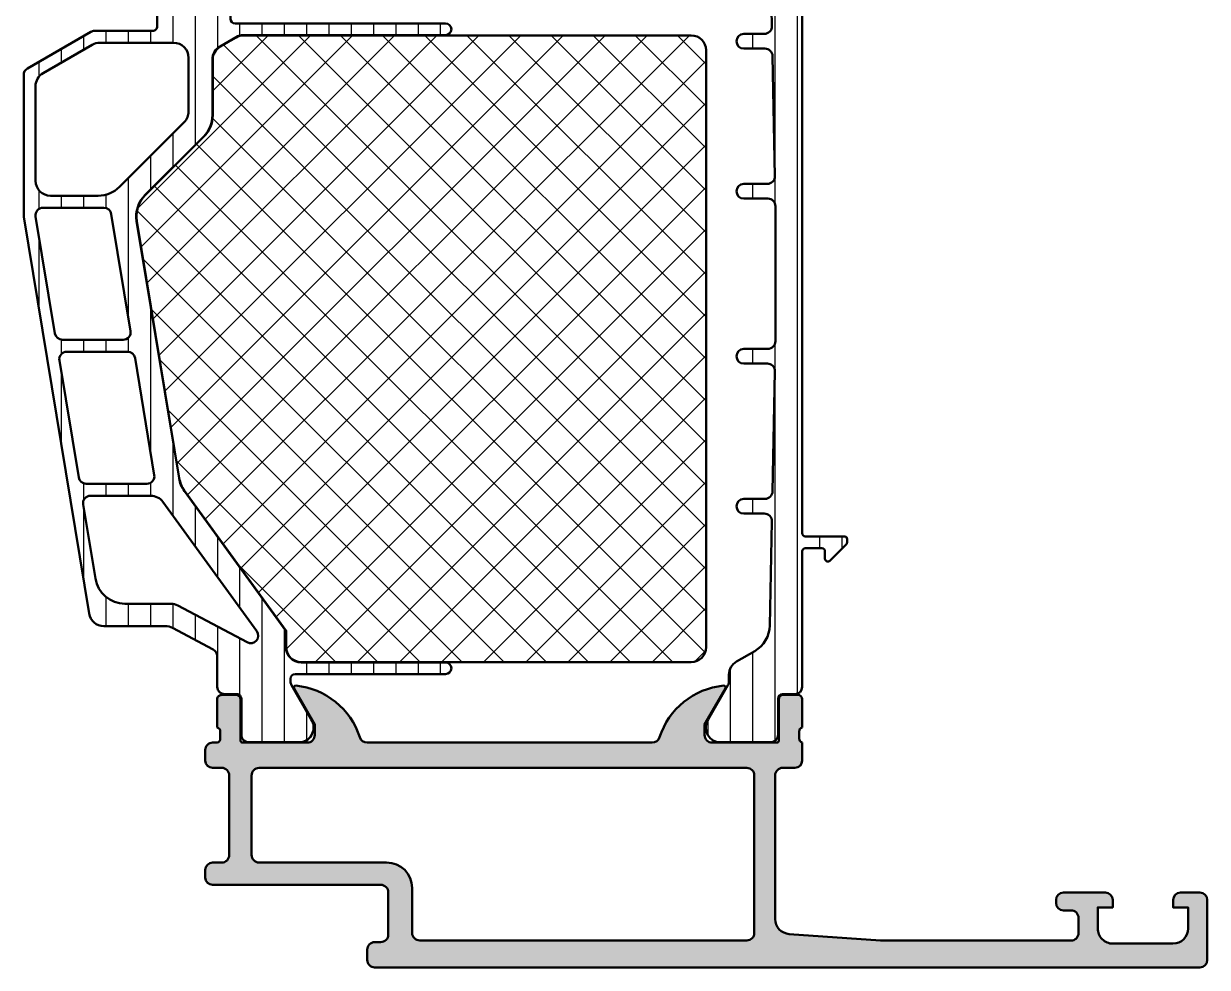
# Model space of a CAD drawing. Extents: x -35 to 63, y 0 to 100.
# Drawn here: x -15.9 to 63, y 0 to 62.9 of the extents above; entities that cross this region are included whole.
import ezdxf

# ---------------------------------------------------------------- set-up
doc = ezdxf.new("R2010")
doc.units = 0
for name, color, linetype, lineweight in [('0S-Alu contour', 7, 'Continuous', 50), ('0S-Alu hatch', 252, 'Continuous', 25), ('0S-Plastic contour', 254, 'Continuous', 50), ('0S-Plastic hatch', 253, 'Continuous', 25), ('0S-PT contour', 91, 'Continuous', 50), ('0S-PT hatch', 103, 'Continuous', 25)]:
    doc.layers.add(name, color=color, linetype=linetype, lineweight=lineweight)
pattern_1 = [(90, (0, 0), (-1.4859, 0), [])]

# ---------------------------------------------------------------- blocks, each defined once
blk = doc.blocks.new('445610__A1741BEA_F34E_4293_B731_7B4932D5ED24_')
at = {"layer": '0S-Alu hatch'}
h = blk.add_hatch(color=256, dxfattribs=at)
edge = h.paths.add_edge_path()
edge.add_line((-3.310000000000009, 13.31000000000002), (-2.710000000000015, 13.31))
edge.add_ellipse((-2.710000000000015, 12.8), major_axis=(-0.5100000000000016, 0), ratio=1, start_angle=180, end_angle=270, ccw=False)
edge.add_line((-2.200000000000013, 12.8), (-2.200000000000024, 7.499999999999991))
edge.add_ellipse((-2.710000000000015, 7.499999999999992), major_axis=(-0.5099999999999909, 0), ratio=1, start_angle=90, end_angle=180, ccw=False)
edge.add_line((-2.710000000000015, 6.990000000000001), (-3.309999999999995, 6.990000000000007))
edge.add_arc((-3.309999999999995, 6.499999999999992), 0.4900000000000154, 90, 180)
edge.add_line((-3.800000000000011, 6.499999999999992), (-3.799999999999961, 5.999999999999966))
edge.add_arc((-3.30999999999998, 5.999999999999992), 0.4899999999999807, 180, 269.9999999999983)
edge.add_line((-3.309999999999995, 5.510000000000012), (7.889999999999972, 5.510000000000005))
edge.add_ellipse((7.889999999999957, 5.000000000000011), major_axis=(-0.5099999999999936, 0), ratio=1, start_angle=180, end_angle=269.9999999999984, ccw=False)
edge.add_line((8.399999999999952, 5.000000000000011), (8.399999999999984, 2.200000000000017))
edge.add_ellipse((7.889999999999979, 2.200000000000014), major_axis=(-0.5100000000000052, 0), ratio=1, start_angle=90, end_angle=180, ccw=False)
edge.add_line((7.889999999999979, 1.690000000000009), (7.489999999999994, 1.690000000000004))
edge.add_arc((7.48999999999998, 1.199999999999998), 0.490000000000006, 89.99999999999834, 180)
edge.add_line((6.999999999999975, 1.199999999999998), (7.000000000000042, 0.4999999999999396))
edge.add_arc((7.490000000000009, 0.4999999999999795), 0.4899999999999665, 180, 270.0000000000008)
edge.add_line((7.490000000000016, 0.010000000000013), (62.49, 0.0100000000000001))
edge.add_arc((62.49, 0.5000000000000002), 0.4900000000000002, 270, 360)
edge.add_line((62.98, 0.5000000000000002), (62.98, 4.499999999999999))
edge.add_arc((62.49, 4.499999999999999), 0.490000000000002, 0, 90)
edge.add_line((62.49, 4.990000000000001), (61.18999999999999, 4.99))
edge.add_arc((61.18999999999999, 4.5), 0.4900000000000003, 90, 180)
edge.add_line((60.69999999999999, 4.5), (60.69999999999999, 4.010000000000005))
edge.add_line((60.69999999999999, 4.010000000000005), (61.69999999999999, 4.009999999999999))
edge.add_line((61.69999999999999, 4.009999999999999), (61.69999999999997, 2.599999999999995))
edge.add_ellipse((60.68999999999996, 2.600000000000012), major_axis=(-1.010000000000005, 0), ratio=1, start_angle=90.0000000000004, end_angle=180, ccw=False)
edge.add_line((60.68999999999997, 1.590000000000007), (56.69, 1.589999999999993))
edge.add_ellipse((56.68999999999999, 2.599999999999992), major_axis=(-1.009999999999999, 0), ratio=1, start_angle=0, end_angle=90.0000000000004, ccw=False)
edge.add_line((55.67999999999999, 2.599999999999992), (55.67999999999999, 4.009999999999999))
edge.add_line((55.67999999999999, 4.009999999999999), (56.67999999999999, 4.009999999999999))
edge.add_line((56.67999999999999, 4.009999999999999), (56.67999999999999, 4.499999999999998))
edge.add_arc((56.18999999999999, 4.499999999999998), 0.490000000000002, 0, 90)
edge.add_line((56.18999999999999, 4.99), (53.39000000000001, 4.99))
edge.add_arc((53.39000000000001, 4.499999999999996), 0.4900000000000038, 90, 180)
edge.add_line((52.9, 4.499999999999996), (52.9, 4.299999999999982))
edge.add_arc((53.39000000000001, 4.299999999999982), 0.490000000000002, 180, 270)
edge.add_line((53.39000000000001, 3.80999999999998), (53.89000000000001, 3.809999999999982))
edge.add_ellipse((53.89000000000001, 3.299999999999986), major_axis=(-0.5099999999999963, 0), ratio=1, start_angle=180, end_angle=270, ccw=False)
edge.add_line((54.40000000000001, 3.299999999999986), (54.39999999999999, 2.299999999999978))
edge.add_ellipse((53.88999999999999, 2.299999999999986), major_axis=(-0.5100000000000052, 0), ratio=1, start_angle=90, end_angle=180, ccw=False)
edge.add_line((53.88999999999999, 1.789999999999981), (41.18964331152376, 1.789999999999981))
edge.add_line((41.18964331152376, 1.789999999999981), (35.1180404795122, 2.223685916572258))
edge.add_ellipse((35.19, 3.231119203401299), major_axis=(-1.009999999999999, 0), ratio=1, start_angle=0, end_angle=85.91438322002477, ccw=False)
edge.add_line((34.17999999999999, 3.231119203401299), (34.18000000000024, 12.80000000000001))
edge.add_ellipse((34.69000000000024, 12.8), major_axis=(-0.5100000000000016, 0), ratio=1, start_angle=270.0000000000008, end_angle=360, ccw=False)
edge.add_line((34.69000000000023, 13.31), (35.49000000000001, 13.31))
edge.add_arc((35.49000000000001, 13.80000000000001), 0.4900000000000038, 270, 360)
edge.add_line((35.98000000000001, 13.80000000000001), (35.98000000000001, 14.99262344879951))
edge.add_ellipse((36.06883644654304, 15.26752059199312), major_axis=(-0.2888950563273834, 0), ratio=1, start_angle=-1.144255259760996, end_angle=72.09111310865973, ccw=False)
edge.add_line((35.77999900000005, 15.2732897379373), (35.77999900000004, 15.72668241068085))
edge.add_ellipse((36.06886709564321, 15.73244365946859), major_axis=(-0.2889255417371545, 0), ratio=1, start_angle=-72.08667931351499, end_angle=1.1425681414651763, ccw=False)
edge.add_line((35.98000000000003, 16.00736293485694), (35.98000000000002, 17.87999800000002))
edge.add_arc((35.69000000000003, 17.87999800000002), 0.2899999999999956, 0, 89.99999999999721)
edge.add_line((35.69000000000004, 18.16999800000002), (34.71002568095723, 18.16999800000001))
edge.add_arc((34.71002568095723, 17.87999800000002), 0.2899999999999885, 90, 180)
edge.add_line((34.42002568095724, 17.87999800000002), (34.42002568095726, 15.12000000000004))
edge.add_ellipse((34.29002568095724, 15.12000000000004), major_axis=(-0.1300000000000097, 0), ratio=1, start_angle=90, end_angle=180, ccw=False)
edge.add_line((34.29002568095724, 14.99000000000003), (29.99000000000005, 14.99000000000004))
edge.add_ellipse((29.99000000000005, 15.50000000000002), major_axis=(-0.5099999999999874, 0), ratio=1, start_angle=0, end_angle=90, ccw=False)
edge.add_line((29.48000000000007, 15.50000000000002), (29.48000000000014, 16.2026794919244))
edge.add_line((29.48000000000014, 16.2026794919244), (30.86283520358467, 18.59782032302762))
edge.add_arc((30.75188021535187, 18.66188021535177), 0.1281197846482875, 329.9999999999972, 455.622577550799)
edge.add_arc((31.22822324117371, 13.82339113815267), 4.989999999999554, 95.6225775507912, 162.2515836439295)
edge.add_ellipse((25.98999999999989, 15.50000000000053), major_axis=(-0.5100000000004781, 0), ratio=1, start_angle=90.0000000000008, end_angle=162.2515836439291, ccw=False)
edge.add_line((25.98999999999989, 14.99000000000005), (6.990000000000144, 14.99000000000003))
edge.add_ellipse((6.990000000000151, 15.50000000000094), major_axis=(-0.5100000000009111, 0), ratio=1, start_angle=17.74841635607021, end_angle=89.9999999999992, ccw=False)
edge.add_arc((1.751776758826338, 13.82339113815311), 4.989999999999107, 17.74841635607037, 84.3774224492091)
edge.add_arc((2.228119784648143, 18.66188021535176), 0.1281197846482884, 84.37742244921571, 209.9999999999992)
edge.add_line((2.117164796415334, 18.59782032302762), (3.499999999999857, 16.2026794919244))
edge.add_line((3.499999999999857, 16.2026794919244), (3.499999999999957, 15.50000000000009))
edge.add_ellipse((2.989999999999973, 15.50000000000002), major_axis=(-0.5099999999999838, 0), ratio=1, start_angle=90, end_angle=180, ccw=False)
edge.add_line((2.989999999999973, 14.99000000000004), (-1.310025680957231, 14.99000000000005))
edge.add_ellipse((-1.310025680957245, 15.12000000000005), major_axis=(-0.1300000000000026, 0), ratio=1, start_angle=0, end_angle=90.0000000000062, ccw=False)
edge.add_line((-1.440025680957248, 15.12000000000005), (-1.440025680957212, 17.87999800000001))
edge.add_arc((-1.730025680957204, 17.87999800000001), 0.289999999999992, 0, 90)
edge.add_line((-1.730025680957204, 18.16999800000001), (-2.710000000000015, 18.16999800000001))
edge.add_arc((-2.710000000000029, 17.87999800000001), 0.2899999999999991, 89.99999999999721, 180)
edge.add_line((-3.000000000000028, 17.87999800000001), (-3.000000000000007, 16.00736293485691))
edge.add_ellipse((-3.088867095643145, 15.73244365946855), major_axis=(-0.2889255417371483, 0), ratio=1, start_angle=178.8574318585939, end_angle=252.0866793135221, ccw=False)
edge.add_line((-2.799998999999971, 15.72668241068111), (-2.799999000000006, 15.27328973793624))
edge.add_ellipse((-3.088836446543062, 15.2675205919931), major_axis=(-0.2888950563274246, 0), ratio=1, start_angle=106.1312633629959, end_angle=181.144255259553, ccw=False)
edge.add_line((-3.00857017348752, 14.99), (-3.309999999999952, 14.99))
edge.add_arc((-3.30999999999998, 14.49999999999996), 0.4900000000000358, 89.99999999999667, 180)
edge.add_line((-3.800000000000016, 14.49999999999996), (-3.79999999999999, 13.80000000000002))
edge.add_arc((-3.309999999999995, 13.80000000000001), 0.4899999999999949, 180, 269.9999999999983)
edge = h.paths.add_edge_path()
edge.add_ellipse((-0.2099999999999866, 12.79999999999998), major_axis=(-0.5000000000000142, 0), ratio=1, start_angle=269.9999999999984, end_angle=360, ccw=False)
edge.add_line((-0.2099999999999724, 13.29999999999999), (32.29000000000026, 13.29999999999922))
edge.add_ellipse((32.29000000000025, 12.79999999999921), major_axis=(-0.5000000000000107, 0), ratio=1, start_angle=180, end_angle=269.9999999999984, ccw=False)
edge.add_line((32.79000000000027, 12.79999999999921), (32.79000000000025, 2.300000000000004))
edge.add_ellipse((32.29000000000025, 2.300000000000004), major_axis=(-0.5, 0), ratio=1, start_angle=90, end_angle=180, ccw=False)
edge.add_line((32.29000000000025, 1.800000000000004), (10.49, 1.800000000000003))
edge.add_ellipse((10.49000000000001, 2.30000000000001), major_axis=(-0.5000000000000071, 0), ratio=1, start_angle=0, end_angle=89.9999999999992, ccw=False)
edge.add_line((9.99, 2.300000000000006), (9.989999999999974, 5.300000000000005))
edge.add_arc((8.28999999999997, 5.300000000000005), 1.700000000000002, 0, 89.99999999999953)
edge.add_line((8.289999999999983, 7.000000000000007), (-0.2099999999999795, 7.000000000000007))
edge.add_ellipse((-0.2099999999999724, 7.500000000000029), major_axis=(-0.5000000000000214, 0), ratio=1, start_angle=0, end_angle=89.9999999999992, ccw=False)
edge.add_line((-0.7099999999999937, 7.500000000000029), (-0.7100000000000009, 12.79999999999998))
at = {"layer": '0S-Alu contour', "color": 7}
for points in [[(-1.730025680957204, 18.16999800000001), (-2.710000000000015, 18.16999800000001)], [(2.117164796415334, 18.59782032302762), (3.499999999999857, 16.2026794919244), (3.499999999999957, 15.50000000000009)], [(29.48000000000007, 15.50000000000002), (29.48000000000014, 16.2026794919244), (30.86283520358467, 18.59782032302762)], [(35.69000000000004, 18.16999800000002), (34.71002568095723, 18.16999800000001)], [(-3.000000000000028, 17.87999800000001), (-3.000000000000007, 16.00736293485691)], [(-1.440025680957248, 15.12000000000005), (-1.440025680957212, 17.87999800000001)], [(34.42002568095724, 17.87999800000002), (34.42002568095726, 15.12000000000004)], [(35.98000000000003, 16.00736293485694), (35.98000000000002, 17.87999800000002)], [(-3.00857017348752, 14.99), (-3.309999999999952, 14.99)], [(-2.799998999999971, 15.72668241068111), (-2.799999000000006, 15.27328973793624)], [(2.989999999999973, 14.99000000000004), (-1.310025680957231, 14.99000000000005)], [(25.98999999999989, 14.99000000000005), (6.990000000000144, 14.99000000000003)], [(34.29002568095724, 14.99000000000003), (29.99000000000005, 14.99000000000004)], [(35.77999900000005, 15.2732897379373), (35.77999900000004, 15.72668241068085)], [(35.98000000000001, 13.80000000000001), (35.98000000000001, 14.99262344879951)], [(-3.800000000000016, 14.49999999999996), (-3.79999999999999, 13.80000000000002)], [(-3.310000000000009, 13.31000000000002), (-2.710000000000015, 13.31)], [(-2.200000000000013, 12.8), (-2.200000000000024, 7.499999999999991)], [(-0.7099999999999937, 7.500000000000029), (-0.7100000000000009, 12.79999999999998)], [(-0.2099999999999724, 13.29999999999999), (32.29000000000026, 13.29999999999922)], [(32.79000000000027, 12.79999999999921), (32.79000000000025, 2.300000000000004)], [(34.17999999999999, 3.231119203401299), (34.18000000000024, 12.80000000000001)], [(34.69000000000023, 13.31), (35.49000000000001, 13.31)], [(-3.800000000000011, 6.499999999999992), (-3.799999999999961, 5.999999999999966)], [(-2.710000000000015, 6.990000000000001), (-3.309999999999995, 6.990000000000007)], [(8.289999999999983, 7.000000000000007), (-0.2099999999999795, 7.000000000000007)], [(-3.309999999999995, 5.510000000000012), (7.889999999999972, 5.510000000000005)], [(8.399999999999952, 5.000000000000011), (8.399999999999984, 2.200000000000017)], [(9.99, 2.300000000000006), (9.989999999999974, 5.300000000000005)], [(56.18999999999999, 4.99), (53.39000000000001, 4.99)], [(62.49, 4.990000000000001), (61.18999999999999, 4.99)], [(52.9, 4.499999999999996), (52.9, 4.299999999999982)], [(55.67999999999999, 2.599999999999992), (55.67999999999999, 4.009999999999999), (56.67999999999999, 4.009999999999999), (56.67999999999999, 4.499999999999998)], [(60.69999999999999, 4.5), (60.69999999999999, 4.010000000000005), (61.69999999999999, 4.009999999999999), (61.69999999999997, 2.599999999999995)], [(62.98, 0.5000000000000002), (62.98, 4.499999999999999)], [(53.39000000000001, 3.80999999999998), (53.89000000000001, 3.809999999999982)], [(54.40000000000001, 3.299999999999986), (54.39999999999999, 2.299999999999978)], [(7.889999999999979, 1.690000000000009), (7.489999999999994, 1.690000000000004)], [(32.29000000000025, 1.800000000000004), (10.49, 1.800000000000003)], [(53.88999999999999, 1.789999999999981), (41.18964331152376, 1.789999999999981), (35.1180404795122, 2.223685916572258)], [(60.68999999999997, 1.590000000000007), (56.69, 1.589999999999993)], [(6.999999999999975, 1.199999999999998), (7.000000000000042, 0.4999999999999396)], [(7.490000000000016, 0.010000000000013), (62.49, 0.0100000000000001)]]:
    blk.add_lwpolyline(points, dxfattribs=at)
for centre, radius, start, end in [((-2.710000000000029, 17.87999800000001), 0.2899999999999991, 89.99999999999721, 180), ((-1.730025680957204, 17.87999800000001), 0.289999999999992, 0, 90), ((2.228119784648143, 18.66188021535176), 0.1281197846482884, 84.37742244921571, 209.9999999999992), ((1.751776758826338, 13.82339113815311), 4.989999999999107, 17.74841635607037, 84.3774224492091), ((31.22822324117371, 13.82339113815267), 4.989999999999554, 95.6225775507912, 162.2515836439295), ((30.75188021535187, 18.66188021535177), 0.1281197846482875, 329.9999999999972, 95.6225775507991), ((34.71002568095723, 17.87999800000002), 0.2899999999999885, 90, 180), ((35.69000000000003, 17.87999800000002), 0.2899999999999956, 0, 89.99999999999721), ((-3.30999999999998, 14.49999999999996), 0.4900000000000358, 89.99999999999667, 180), ((-3.309999999999995, 13.80000000000001), 0.4899999999999949, 180, 269.9999999999983), ((35.49000000000001, 13.80000000000001), 0.4900000000000038, 270, 0), ((-3.309999999999995, 6.499999999999992), 0.4900000000000154, 90, 180), ((8.28999999999997, 5.300000000000005), 1.700000000000002, 0, 89.99999999999953), ((-3.30999999999998, 5.999999999999992), 0.4899999999999807, 180, 269.9999999999983), ((53.39000000000001, 4.499999999999996), 0.4900000000000038, 90, 180), ((56.18999999999999, 4.499999999999998), 0.490000000000002, 0, 90), ((61.18999999999999, 4.5), 0.4900000000000003, 90, 180), ((62.49, 4.499999999999999), 0.490000000000002, 0, 90), ((53.39000000000001, 4.299999999999982), 0.490000000000002, 180, 270), ((7.48999999999998, 1.199999999999998), 0.490000000000006, 89.99999999999834, 180), ((7.490000000000009, 0.4999999999999795), 0.4899999999999665, 180, 270.0000000000008), ((62.49, 0.5000000000000002), 0.4900000000000002, 270, 0)]:
    blk.add_arc(centre, radius, start, end, dxfattribs=at)
at = {"layer": '0S-Alu contour', "color": 7, "extrusion": (0, 0, -1)}
for centre, radius, start, end in [((3.088867095643145, 15.73244365946855), 0.2889255417371483, 107.9133206864779, 181.1425681414062), ((-36.06886709564321, 15.73244365946859), 0.2889255417371545, 358.8574318585348, 72.08667931351503), ((3.088836446543062, 15.2675205919931), 0.2888950563274246, 178.855744740447, 253.8687366370041), ((1.310025680957245, 15.12000000000005), 0.1300000000000026, 269.9999999999938, 0), ((-2.989999999999973, 15.50000000000002), 0.5099999999999838, 180, 270), ((-6.990000000000151, 15.50000000000094), 0.5100000000009111, 270.0000000000008, 342.2515836439298), ((-25.98999999999989, 15.50000000000053), 0.5100000000004781, 197.748416356071, 269.9999999999992), ((-29.99000000000005, 15.50000000000002), 0.5099999999999874, 270, 0), ((-34.29002568095724, 15.12000000000004), 0.1300000000000097, 180, 270), ((-36.06883644654304, 15.26752059199312), 0.2888950563273834, 287.9088868913403, 1.144255259760998), ((2.710000000000015, 12.8), 0.5100000000000016, 90, 180), ((0.2099999999999866, 12.79999999999998), 0.5000000000000142, 0, 90.0000000000016), ((-32.29000000000025, 12.79999999999921), 0.5000000000000107, 90.0000000000016, 180), ((-34.69000000000024, 12.8), 0.5100000000000016, 0, 89.9999999999992), ((2.710000000000015, 7.499999999999992), 0.5099999999999909, 180, 270), ((0.2099999999999724, 7.500000000000029), 0.5000000000000214, 270.0000000000008, 0), ((-7.889999999999957, 5.000000000000011), 0.5099999999999936, 90.0000000000016, 180), ((-35.19, 3.231119203401299), 1.009999999999999, 274.0856167799752, 0), ((-53.89000000000001, 3.299999999999986), 0.5099999999999963, 90, 180), ((-56.68999999999999, 2.599999999999992), 1.009999999999999, 269.9999999999996, 0), ((-60.68999999999996, 2.600000000000012), 1.010000000000005, 180, 269.9999999999996), ((-7.889999999999979, 2.200000000000014), 0.5100000000000052, 180, 270), ((-10.49000000000001, 2.30000000000001), 0.5000000000000071, 270.0000000000008, 0), ((-32.29000000000025, 2.300000000000004), 0.5, 180, 270), ((-53.88999999999999, 2.299999999999986), 0.5100000000000052, 180, 270)]:
    blk.add_arc(centre, radius, start, end, dxfattribs=at)
blk = doc.blocks.new('284511__7354375C_1023_45E8_A257_7C455C858A51___AE5C28F7_557B_4079_AC98_A5DADEA5E3ED_')
at = {"layer": '0S-Plastic hatch'}
h = blk.add_hatch(dxfattribs=at)
h.set_pattern_fill('ANSI31', color=256, scale=0.4680000000000001, angle=45, style=0)
h.set_pattern_definition(pattern_1)
edge = h.paths.add_edge_path()
edge.add_line((35.9799999999999, 73.79000300000001), (35.97999999999994, 64.75000000000772))
edge.add_arc((36.18999999999995, 64.75000000000772), 0.2100000000000186, 180, 269.9999999999942)
edge.add_line((36.18999999999993, 64.5400000000077), (37.28999999999603, 64.54000000000758))
edge.add_arc((37.28999999999606, 64.75000000000777), 0.2100000000001927, 269.9999999999923, 360)
edge.add_line((37.49999999999625, 64.75000000000777), (37.49999999999624, 65.25000000000765))
edge.add_ellipse((37.68999999999625, 65.25000000000765), major_axis=(-0.1900000000000119, 0), ratio=1, start_angle=224.9999999999985, end_angle=360, ccw=False)
edge.add_line((37.82435028842171, 65.38435028843311), (38.92435028842167, 64.28435028843313))
edge.add_ellipse((38.78999999999614, 64.15000000000761), major_axis=(-0.1900000000001142, 0), ratio=1, start_angle=180, end_angle=224.9999999999985, ccw=False)
edge.add_line((38.97999999999626, 64.15000000000761), (38.97999999999601, 63.95000000000724))
edge.add_ellipse((38.7899999999962, 63.95000000000746), major_axis=(-0.1899999999998059, 0), ratio=1, start_angle=90.00000000000222, end_angle=180, ccw=False)
edge.add_line((38.78999999999621, 63.76000000000765), (36.18999999999616, 63.76000000000765))
edge.add_arc((36.18999999999616, 63.55000000001142), 0.2099999999962208, 90, 180)
edge.add_line((35.97999999999994, 63.55000000001142), (35.98000000000008, 28.94999999999605))
edge.add_arc((36.18999999999618, 28.94999999999606), 0.2099999999961035, 180, 270.0000000000019)
edge.add_line((36.18999999999618, 28.73999999999995), (38.78999999999623, 28.73999999999996))
edge.add_ellipse((38.78999999999623, 28.55000000000017), major_axis=(-0.1899999999997881, 0), ratio=1, start_angle=180, end_angle=270, ccw=False)
edge.add_line((38.97999999999601, 28.55000000000017), (38.97999999999625, 28.35000000000023))
edge.add_ellipse((38.78999999999623, 28.34999999999999), major_axis=(-0.1900000000000297, 0), ratio=1, start_angle=135.0000000000015, end_angle=180, ccw=False)
edge.add_line((38.92435028842169, 28.21564971157453), (37.8243502884217, 27.1156497115745))
edge.add_ellipse((37.68999999999625, 27.24999999999996), major_axis=(-0.1900000000000061, 0), ratio=1, start_angle=0, end_angle=135.0000000000008, ccw=False)
edge.add_line((37.49999999999625, 27.24999999999996), (37.49999999999623, 27.74999999999982))
edge.add_arc((37.28999999999604, 27.74999999999982), 0.2100000000001927, 0, 90.0000000000039)
edge.add_line((37.28999999999603, 27.96000000000001), (36.19000000000376, 27.9599999999999))
edge.add_arc((36.19000000000378, 27.74999999999621), 0.2100000000036957, 90.0000000000058, 180)
edge.add_line((35.98000000000008, 27.74999999999621), (35.98000000000012, 18.70999700000015))
edge.add_ellipse((35.49000000000001, 18.70999700000015), major_axis=(-0.4900000000001051, 0), ratio=1, start_angle=90, end_angle=180, ccw=False)
edge.add_line((35.49000000000001, 18.21999700000005), (34.67966598775748, 18.21999700000005))
edge.add_arc((34.67966598775748, 17.90999700000005), 0.3100000000000058, 90, 180)
edge.add_line((34.36966598775747, 17.90999700000005), (34.3700006171609, 15.50999722277399))
edge.add_ellipse((33.88000531041846, 15.50999530673881), major_axis=(-0.4899953067461825, 0), ratio=1, start_angle=89.99992156327039, end_angle=180.0002240452365, ccw=False)
edge.add_line((33.88000463962509, 15.01999999999308), (30.4041775038158, 15.02000000000004))
edge.add_ellipse((30.5457711508919, 15.9998180747229), major_axis=(-0.9899960709244822, 0), ratio=1, start_angle=-32.74075698837771, end_angle=81.77710364110038, ccw=False)
edge.add_line((29.71305944591097, 16.53524634894238), (31.0316956091938, 18.81919149350408))
edge.add_arc((30.59002263812886, 19.0741914672896), 0.5099999999999504, 330.0000034006556, 360.5398516222337)
edge.add_line((31.10000000000014, 19.07899671221207), (31.10000000000014, 19.53149545762271))
edge.add_ellipse((32.09000000000009, 19.5314954576227), major_axis=(-0.9899999999999485, 0), ratio=1, start_angle=299.9999999999983, end_angle=360, ccw=False)
edge.add_line((31.59500000000014, 20.38886060736926), (32.81844590919087, 21.09521743237943))
edge.add_arc((31.81344590919093, 22.83592849398618), 2.009999999999998, 299.9999999999981, 358.8298047176656)
edge.add_line((33.82302670811729, 22.79487958917156), (33.96488342538069, 29.73958460624113))
edge.add_arc((33.45498978983221, 29.75000000000007), 0.5100000000000029, 358.8298047176656, 449.9999999999992)
edge.add_line((33.45498978983221, 30.26000000000007), (32.09000000000002, 30.26000000000007))
edge.add_ellipse((32.09000000000002, 30.75000000000007), major_axis=(-0.490000000000002, 0), ratio=1, start_angle=-90, end_angle=90, ccw=False)
edge.add_line((32.09000000000002, 31.24000000000007), (33.49584299149152, 31.24000000000006))
edge.add_arc((33.49584299149153, 31.75000000000006), 0.509999999999998, 269.9999999999992, 358.8298047176656)
edge.add_line((34.00573662704001, 31.73958460624112), (34.16914943367726, 39.73958460624118))
edge.add_arc((33.65925579812883, 39.75000000000012), 0.5099999999999497, 358.829804717665, 450)
edge.add_line((33.65925579812883, 40.26000000000006), (32.09, 40.26000000000005))
edge.add_ellipse((32.09, 40.75000000000005), major_axis=(-0.4900000000000091, 0), ratio=1, start_angle=-90, end_angle=90, ccw=False)
edge.add_line((32.09, 41.24000000000006), (33.68999999999993, 41.24000000000005))
edge.add_arc((33.68999999999993, 41.75000000000014), 0.5100000000000762, 269.9999999999992, 360)
edge.add_line((34.20000000000001, 41.75000000000014), (34.20000000000002, 50.75000000000003))
edge.add_arc((33.69, 50.75000000000003), 0.5100000000000194, 0, 90)
edge.add_line((33.69, 51.26000000000005), (32.09, 51.26000000000006))
edge.add_ellipse((32.09, 51.75000000000006), major_axis=(-0.490000000000002, 0), ratio=1, start_angle=-90, end_angle=90, ccw=False)
edge.add_line((32.09, 52.24000000000007), (33.6592557981288, 52.24000000000007))
edge.add_arc((33.65925579812879, 52.75000000000005), 0.5099999999999909, 270.0000000000008, 361.1701952823338)
edge.add_line((34.16914943367726, 52.76041539375898), (34.00573662704, 60.76041539375897))
edge.add_arc((33.49584299149153, 60.75000000000003), 0.5099999999999923, 1.170195282334975, 89.99999999999841)
edge.add_line((33.49584299149154, 61.26000000000002), (32.08999999999999, 61.26000000000008))
edge.add_ellipse((32.08999999999999, 61.75000000000006), major_axis=(-0.4899999999999878, 0), ratio=1, start_angle=-90, end_angle=90, ccw=False)
edge.add_line((32.08999999999999, 62.24000000000005), (33.45498978983221, 62.24000000000007))
edge.add_arc((33.45498978983221, 62.75000000000008), 0.5100000000000052, 270.0000000000008, 361.1701952823338)
edge.add_line((33.96488342538069, 62.760415393759), (33.8230267081173, 69.70512041082854))
edge.add_arc((31.813445909191, 69.66407150601391), 2.009999999999938, 1.170195282334975, 60.00000000000032)
edge.add_line((32.81844590919096, 71.40478256762059), (31.59500000000013, 72.11113939263088))
edge.add_ellipse((32.09000000000014, 72.96850454237746), major_axis=(-0.9899999999999975, 0), ratio=1, start_angle=0, end_angle=59.999999999999204, ccw=False)
edge.add_line((31.10000000000014, 72.96850454237746), (31.10000000000016, 73.42100328780221))
edge.add_arc((30.59002263812852, 73.42580853271029), 0.510000000000182, 359.4601483793812, 389.9999965993455)
edge.add_line((31.03169560919365, 73.68080850649594), (29.71305944591087, 75.96475365105759))
edge.add_ellipse((30.54577115089172, 76.50018192527719), major_axis=(-0.9899960709244671, 0), ratio=1, start_angle=-81.7771036411026, end_angle=32.740756988386124, ccw=False)
edge.add_line((30.40417750381565, 77.48000000000003), (33.88000463962494, 77.48000000000697))
edge.add_ellipse((33.88000463962494, 76.99000402256141), major_axis=(-0.4899959774455595, 0), ratio=1, start_angle=179.9920112387995, end_angle=269.9999999999992, ccw=False)
edge.add_line((34.37000061230754, 76.98993570233131), (34.36966599077062, 74.59004622301168))
edge.add_arc((34.67966598777279, 74.59000300001547), 0.3100000000154499, 179.9920113055905, 269.9999999971463)
edge.add_line((34.67966598775735, 74.28000300000002), (35.48999999999983, 74.28000300000006))
edge.add_ellipse((35.48999999999984, 73.79000300000001), major_axis=(-0.4900000000000518, 0), ratio=1, start_angle=180, end_angle=270.0000000000008, ccw=False)
at = {"layer": '0S-Plastic contour', "color": 7}
for points in [[(30.40417750381565, 77.48000000000003), (33.88000463962494, 77.48000000000697)], [(34.37000061230754, 76.98993570233131), (34.36966599077062, 74.59004622301168)], [(31.03169560919365, 73.68080850649594), (29.71305944591087, 75.96475365105759)], [(34.67966598775735, 74.28000300000002), (35.48999999999983, 74.28000300000006)], [(31.10000000000014, 72.96850454237746), (31.10000000000016, 73.42100328780221)], [(35.9799999999999, 73.79000300000001), (35.97999999999994, 64.75000000000772)], [(32.81844590919096, 71.40478256762059), (31.59500000000013, 72.11113939263088)], [(33.96488342538069, 62.760415393759), (33.8230267081173, 69.70512041082854)], [(37.49999999999625, 64.75000000000777), (37.49999999999624, 65.25000000000765)], [(37.82435028842171, 65.38435028843311), (38.92435028842167, 64.28435028843313)], [(36.18999999999993, 64.5400000000077), (37.28999999999603, 64.54000000000758)], [(38.97999999999626, 64.15000000000761), (38.97999999999601, 63.95000000000724)], [(35.97999999999994, 63.55000000001142), (35.98000000000008, 28.94999999999605)], [(38.78999999999621, 63.76000000000765), (36.18999999999616, 63.76000000000765)], [(32.08999999999999, 62.24000000000005), (33.45498978983221, 62.24000000000007)], [(33.49584299149154, 61.26000000000002), (32.08999999999999, 61.26000000000008)], [(34.16914943367726, 52.76041539375898), (34.00573662704, 60.76041539375897)], [(32.09, 52.24000000000007), (33.6592557981288, 52.24000000000007)], [(33.69, 51.26000000000005), (32.09, 51.26000000000006)], [(34.20000000000001, 41.75000000000014), (34.20000000000002, 50.75000000000003)], [(32.09, 41.24000000000006), (33.68999999999993, 41.24000000000005)], [(33.65925579812883, 40.26000000000006), (32.09, 40.26000000000005)], [(34.00573662704001, 31.73958460624112), (34.16914943367726, 39.73958460624118)], [(32.09000000000002, 31.24000000000007), (33.49584299149152, 31.24000000000006)], [(33.45498978983221, 30.26000000000007), (32.09000000000002, 30.26000000000007)], [(33.82302670811729, 22.79487958917156), (33.96488342538069, 29.73958460624113)], [(36.18999999999618, 28.73999999999995), (38.78999999999623, 28.73999999999996)], [(38.97999999999601, 28.55000000000017), (38.97999999999625, 28.35000000000023)], [(35.98000000000008, 27.74999999999621), (35.98000000000012, 18.70999700000015)], [(37.28999999999603, 27.96000000000001), (36.19000000000376, 27.9599999999999)], [(37.49999999999625, 27.24999999999996), (37.49999999999623, 27.74999999999982)], [(38.92435028842169, 28.21564971157453), (37.8243502884217, 27.1156497115745)], [(31.59500000000014, 20.38886060736926), (32.81844590919087, 21.09521743237943)], [(31.10000000000014, 19.07899671221207), (31.10000000000014, 19.53149545762271)], [(29.71305944591097, 16.53524634894238), (31.0316956091938, 18.81919149350408)], [(35.49000000000001, 18.21999700000005), (34.67966598775748, 18.21999700000005)], [(34.36966598775747, 17.90999700000005), (34.3700006171609, 15.50999722277399)], [(33.88000463962509, 15.01999999999308), (30.4041775038158, 15.02000000000004)]]:
    blk.add_lwpolyline(points, dxfattribs=at)
at = {"layer": '0S-Plastic contour', "color": 7, "extrusion": (0, 0, -1)}
for centre, radius, start, end in [((-30.54577115089172, 76.50018192527719), 0.9899960709244671, 327.259243011614, 81.77710364110266), ((-33.88000463962494, 76.99000402256141), 0.4899959774455596, 90.00000000000082, 180.0079887612006), ((-35.48999999999984, 73.79000300000001), 0.4900000000000518, 89.99999999999918, 180), ((-32.09000000000014, 72.96850454237746), 0.9899999999999975, 300.0000000000008, 0), ((-37.68999999999625, 65.25000000000765), 0.1900000000000119, 0, 135.0000000000015), ((-38.7899999999962, 63.95000000000746), 0.1899999999998059, 180, 269.9999999999978), ((-38.78999999999614, 64.15000000000761), 0.1900000000001142, 135.0000000000015, 180), ((-32.08999999999999, 61.75000000000006), 0.4899999999999878, 270, 90), ((-32.09, 51.75000000000006), 0.490000000000002, 270, 90), ((-32.09, 40.75000000000005), 0.4900000000000091, 270, 90), ((-32.09000000000002, 30.75000000000007), 0.490000000000002, 270, 90), ((-38.78999999999623, 28.55000000000017), 0.1899999999997881, 90, 180), ((-38.78999999999623, 28.34999999999999), 0.1900000000000297, 180, 224.9999999999985), ((-37.68999999999625, 27.24999999999996), 0.1900000000000062, 224.9999999999992, 0), ((-32.09000000000009, 19.5314954576227), 0.9899999999999486, 0, 60.00000000000173), ((-35.49000000000001, 18.70999700000015), 0.4900000000001051, 180, 270), ((-30.5457711508919, 15.9998180747229), 0.9899960709244822, 278.2228963588997, 32.74075698837767), ((-33.88000531041846, 15.50999530673881), 0.4899953067461825, 179.9997759547635, 270.0000784367296)]:
    blk.add_arc(centre, radius, start, end, dxfattribs=at)
at = {"layer": '0S-Plastic contour', "color": 7}
for centre, radius, start, end in [((34.67966598777279, 74.59000300001547), 0.3100000000154499, 179.9920113055905, 269.9999999971463), ((30.59002263812852, 73.42580853271029), 0.510000000000182, 359.4601483793812, 29.99999659934544), ((31.813445909191, 69.66407150601391), 2.009999999999938, 1.170195282334975, 60.00000000000032), ((36.18999999999995, 64.75000000000772), 0.2100000000000186, 180, 269.9999999999942), ((37.28999999999606, 64.75000000000777), 0.2100000000001927, 269.9999999999923, 0), ((36.18999999999616, 63.55000000001142), 0.2099999999962208, 90, 180), ((33.45498978983221, 62.75000000000008), 0.5100000000000052, 270.0000000000008, 1.170195282333729), ((33.49584299149153, 60.75000000000003), 0.5099999999999923, 1.170195282334975, 89.99999999999841), ((33.65925579812879, 52.75000000000005), 0.5099999999999909, 270.0000000000008, 1.170195282333729), ((33.69, 50.75000000000003), 0.5100000000000194, 0, 90), ((33.68999999999993, 41.75000000000014), 0.5100000000000762, 269.9999999999992, 0), ((33.65925579812883, 39.75000000000012), 0.5099999999999497, 358.829804717665, 90), ((33.49584299149153, 31.75000000000006), 0.509999999999998, 269.9999999999992, 358.8298047176656), ((33.45498978983221, 29.75000000000007), 0.5100000000000029, 358.8298047176656, 89.9999999999992), ((36.18999999999618, 28.94999999999606), 0.2099999999961035, 180, 270.0000000000019), ((36.19000000000378, 27.74999999999621), 0.2100000000036957, 90.0000000000058, 180), ((37.28999999999604, 27.74999999999982), 0.2100000000001927, 0, 90.0000000000039), ((31.81344590919093, 22.83592849398618), 2.009999999999998, 299.9999999999981, 358.8298047176656), ((30.59002263812886, 19.0741914672896), 0.5099999999999504, 330.0000034006556, 0.5398516222337681), ((34.67966598775748, 17.90999700000005), 0.3100000000000058, 90, 180)]:
    blk.add_arc(centre, radius, start, end, dxfattribs=at)
blk = doc.blocks.new('441900__1FA19EE8_AC05_4BF6_AE71_83B061D15EF7_')
at = {"layer": '0S-PT hatch'}
h = blk.add_hatch(dxfattribs=at)
h.set_pattern_fill('ANSI37', color=256, scale=0.625, angle=90, style=0)
h.set_pattern_definition([(135, (0, 0), (-1.403165018917055, -1.403165018917055), []), (225, (0, 0), (1.403165018917055, -1.403165018917055), [])])
edge = h.paths.add_edge_path()
edge.add_line((29.57999999999995, 61.14999999999987), (29.58000000000001, 21.3500000000001))
edge.add_ellipse((28.58999999999996, 21.3500000000001), major_axis=(-0.9900000000000446, 0), ratio=1, start_angle=90.0000000000004, end_angle=180, ccw=False)
edge.add_line((28.58999999999997, 20.36000000000005), (12.21179744661188, 20.36000000000002))
edge.add_line((12.21179744661188, 20.36000000000002), (2.59000000000006, 20.36000000000001))
edge.add_ellipse((2.59000000000006, 21.35000000000001), major_axis=(-0.9899999999999913, 0), ratio=1, start_angle=0, end_angle=90, ccw=False)
edge.add_line((1.600000000000068, 21.35000000000001), (1.600000000000065, 22.45324919696233))
edge.add_line((1.600000000000065, 22.45324919696233), (-5.173803639684231, 31.77659005944563))
edge.add_ellipse((-3.563859820878143, 32.94628271150757), major_axis=(-1.989999999999907, 0), ratio=1, start_angle=9.360190801912609, end_angle=35.999999999999204, ccw=False)
edge.add_line((-5.527363772053766, 32.62262821406107), (-8.351706504563815, 49.75697412462211))
edge.add_ellipse((-6.388202553388076, 50.08062862206867), major_axis=(-1.99000000000003, 0), ratio=1, start_angle=-45.00000000000023, end_angle=9.360190801913689, ccw=False)
edge.add_line((-7.795345047949322, 51.48777111662993), (-3.88871536981501, 55.39440079476418))
edge.add_arc((-5.30999999999998, 56.81568542494911), 2.009999999999989, 315.0000000000007, 360)
edge.add_line((-3.299999999999991, 56.81568542494911), (-3.299999999999847, 60.53341924626914))
edge.add_ellipse((-2.309999999999824, 60.53341924626911), major_axis=(-0.9900000000000233, 0), ratio=1, start_angle=299.9999999999995, end_angle=360, ccw=False)
edge.add_line((-2.804999999999829, 61.39078439601573), (-1.737050807568827, 62.00736514974661))
edge.add_ellipse((-1.242050807568809, 61.15000000000001), major_axis=(-0.9900000000000071, 0), ratio=1, start_angle=270, end_angle=300.000000000001, ccw=False)
edge.add_line((-1.242050807568809, 62.14000000000003), (12.21179744661189, 62.13999999999996))
edge.add_line((12.21179744661189, 62.13999999999996), (28.5899999999999, 62.13999999999993))
edge.add_ellipse((28.5899999999999, 61.14999999999987), major_axis=(-0.9900000000000517, 0), ratio=1, start_angle=180, end_angle=270, ccw=False)
at = {"layer": '0S-PT contour', "color": 7}
for points in [[(-2.804999999999829, 61.39078439601573), (-1.737050807568827, 62.00736514974661)], [(-1.242050807568809, 62.14000000000003), (12.21179744661189, 62.13999999999996), (28.5899999999999, 62.13999999999993)], [(29.57999999999995, 61.14999999999987), (29.58000000000001, 21.3500000000001)], [(-3.299999999999991, 56.81568542494911), (-3.299999999999847, 60.53341924626914)], [(-7.795345047949322, 51.48777111662993), (-3.88871536981501, 55.39440079476418)], [(-5.527363772053766, 32.62262821406107), (-8.351706504563815, 49.75697412462211)], [(1.600000000000068, 21.35000000000001), (1.600000000000065, 22.45324919696233), (-5.173803639684231, 31.77659005944563)], [(28.58999999999997, 20.36000000000005), (12.21179744661188, 20.36000000000002), (2.59000000000006, 20.36000000000001)]]:
    blk.add_lwpolyline(points, dxfattribs=at)
at = {"layer": '0S-PT contour', "color": 7, "extrusion": (0, 0, -1)}
for centre, radius, start, end in [((1.242050807568809, 61.15000000000001), 0.9900000000000071, 59.99999999999899, 90), ((-28.5899999999999, 61.14999999999987), 0.9900000000000517, 90, 180), ((2.309999999999824, 60.53341924626911), 0.9900000000000233, 0, 60.00000000000052), ((6.388202553388076, 50.08062862206867), 1.99000000000003, 350.6398091980863, 45.00000000000022), ((3.563859820878143, 32.94628271150757), 1.989999999999907, 324.0000000000009, 350.6398091980874), ((-2.59000000000006, 21.35000000000001), 0.9899999999999913, 270, 0), ((-28.58999999999996, 21.3500000000001), 0.9900000000000446, 180, 269.9999999999996)]:
    blk.add_arc(centre, radius, start, end, dxfattribs=at)
at = {"layer": '0S-PT contour', "color": 7}
blk.add_arc((-5.30999999999998, 56.81568542494911), 2.009999999999989, 315.0000000000007, 0, dxfattribs=at)
blk = doc.blocks.new('284511__06994F56_E0F3_4FC3_99FC_22E2803A22F7___8725EB98_01DA_4FA4_BBB5_7060520F691F_')
at = {"layer": '0S-Plastic hatch'}
h = blk.add_hatch(dxfattribs=at)
h.set_pattern_fill('ANSI31', color=256, scale=0.4680000000000001, angle=45, style=0)
h.set_pattern_definition(pattern_1)
edge = h.paths.add_edge_path()
edge.add_arc((-7.310000000000009, 62.7500000000001), 0.3100000000001444, 269.9999999999973, 360)
edge.add_line((-6.999999999999864, 62.7500000000001), (-7.000000000000191, 63.79000299999985))
edge.add_ellipse((-6.510000000000196, 63.79000299999999), major_axis=(-0.4899999999999949, 0), ratio=1, start_angle=270.00000000000165, end_angle=360, ccw=False)
edge.add_line((-6.510000000000211, 64.280003), (-5.699668628398633, 64.280003))
edge.add_arc((-5.699668628404602, 64.59000300000599), 0.310000000005985, 270.0000000011031, 360.0079248439906)
edge.add_line((-5.38966863136391, 64.59004587753816), (-5.390000574115695, 66.98993624986667))
edge.add_ellipse((-4.900004601357032, 66.99000402256138), major_axis=(-0.4899959774455775, 0), ratio=1, start_angle=-90, end_angle=0.007924737246696623, ccw=False)
edge.add_line((-4.900004601357032, 67.48000000000697), (-1.424177465547835, 67.47999999999999))
edge.add_ellipse((-1.565771112623828, 66.50018192527713), major_axis=(-0.9899960709244693, 0), ratio=1, start_angle=147.2592430116709, end_angle=261.7771036411068, ccw=False)
edge.add_line((-0.7330594076424523, 65.96475365105836), (-2.05168440619763, 63.68082784542121))
edge.add_arc((-1.610085349575093, 63.42587054617024), 0.509914650947844, 150.0000034023275, 180)
edge.add_line((-2.120000000522937, 63.42587054617024), (-2.119999999999912, 63.25000000000013))
edge.add_arc((-1.809999999999867, 63.25), 0.3100000000000449, 180, 270)
edge.add_line((-1.809999999999867, 62.93999999999996), (12.21179744661189, 62.94000000000003))
edge.add_ellipse((12.21179744661189, 62.55000000000002), major_axis=(-0.3900000000000006, 0), ratio=1, start_angle=90, end_angle=270, ccw=False)
edge.add_line((12.21179744661189, 62.16000000000002), (-1.242050807568809, 62.16000000000002))
edge.add_arc((-1.242050807568794, 61.15000000000001), 1.010000000000005, 90.00000000000081, 120.0000000000013)
edge.add_line((-1.747050807568818, 62.02468565782229), (-2.814999999999834, 61.40810490409141))
edge.add_arc((-2.309999999999824, 60.53341924626909), 1.010000000000035, 119.9999999999994, 180)
edge.add_line((-3.319999999999861, 60.53341924626909), (-3.319999999999986, 56.81568542494908))
edge.add_ellipse((-5.30999999999998, 56.81568542494911), major_axis=(-1.989999999999994, 0), ratio=1, start_angle=135.0000000000008, end_angle=180, ccw=False)
edge.add_line((-3.902857505438737, 55.4085429303879), (-7.809487183573047, 51.50191325225367))
edge.add_arc((-6.388202553388076, 50.08062862206866), 2.010000000000039, 134.9999999999993, 189.360190801913)
edge.add_line((-8.371440212615845, 49.75372131560256), (-5.547097480105783, 32.61937540504151))
edge.add_arc((-3.563859820878128, 32.94628271150761), 2.009999999999926, 189.3601908019132, 216)
edge.add_line((-5.189983979571714, 31.76483435439978), (1.580000000000069, 22.44675080303767))
edge.add_line((1.580000000000069, 22.44675080303767), (1.580000000000076, 21.35000000000001))
edge.add_arc((2.590000000000074, 21.35000000000001), 1.009999999999998, 180, 269.9999999999988)
edge.add_line((2.590000000000053, 20.34000000000001), (12.21179744661188, 20.34000000000002))
edge.add_ellipse((12.21179744661188, 19.95000000000001), major_axis=(-0.3900000000000077, 0), ratio=1, start_angle=90, end_angle=270, ccw=False)
edge.add_line((12.21179744661188, 19.56), (2.19000000000004, 19.55999999999998))
edge.add_arc((2.190000000000047, 19.25000000000003), 0.3099999999999561, 90.00000000000134, 180)
edge.add_line((1.880000000000091, 19.25000000000003), (1.879999999475245, 19.07412934928449))
edge.add_arc((2.389914507581892, 19.07412934928548), 0.5099145081066468, 180, 209.9999965994565)
edge.add_line((1.948315574671404, 18.81917212144136), (3.266940554096748, 16.53524634894159))
edge.add_ellipse((2.434228849115342, 15.99981807472284), major_axis=(-0.9899960709244771, 0), ratio=1, start_angle=98.2228963588982, end_angle=212.7407569883268, ccw=False)
edge.add_line((2.575822496191421, 15.01999999999999), (-0.9000046396178333, 15.01999999999302))
edge.add_ellipse((-0.9000046396270633, 15.5099959774294), major_axis=(-0.4899959774363811, 0), ratio=1, start_angle=-0.00792480466878942, end_angle=90.00000000107917, ccw=False)
edge.add_line((-1.39000061237645, 15.51006375070049), (-1.389668669624676, 17.90995412304522))
edge.add_arc((-1.699668666659469, 17.90999699999998), 0.3100000000000087, 359.9920752627073, 450.0000000005043)
edge.add_line((-1.699668666662198, 18.21999699999999), (-2.510002678902004, 18.21999699999282))
edge.add_ellipse((-2.510002678902004, 18.70999432109072), major_axis=(-0.4899973210978921, 0), ratio=1, start_angle=0, end_angle=90, ccw=False)
edge.add_line((-2.999999999999896, 18.70999432109072), (-2.999999999999992, 20.74944778337538))
edge.add_arc((-3.509999999999941, 20.74944778337535), 0.5099999999999483, 0, 62.02052561152114)
edge.add_line((-3.270730834759483, 21.19983680029859), (-5.985290978483739, 22.64194687665201))
edge.add_arc((-6.459137756705139, 21.74999999999992), 1.010000000000107, 62.02052561152096, 90)
edge.add_line((-6.459137756705139, 22.76000000000003), (-10.56134089668841, 22.75999999999998))
edge.add_ellipse((-10.56134089668841, 23.74999999999992), major_axis=(-0.9899999999999485, 0), ratio=1, start_angle=9.360190801913404, end_angle=90, ccw=False)
edge.add_line((-11.53815944526321, 23.58898595353155), (-15.89999999999991, 50.05081865226768))
edge.add_line((-15.89999999999991, 50.05081865226768), (-15.89999999999991, 59.50551362713286))
edge.add_ellipse((-15.40999999999989, 59.50551362713286), major_axis=(-0.4900000000000233, 0), ratio=1, start_angle=300.00000000000296, end_angle=360, ccw=False)
edge.add_line((-15.65499999999992, 59.92986607498725), (-11.4210254037848, 62.37435244785432))
edge.add_ellipse((-11.17602540378483, 61.95000000000005), major_axis=(-0.4899999999998956, 0), ratio=1, start_angle=270, end_angle=300.0000000000038, ccw=False)
edge.add_line((-11.17602540378483, 62.43999999999995), (-7.310000000000023, 62.43999999999996))
edge = h.paths.add_edge_path()
edge.add_line((-4.909999999999961, 57.06421356237299), (-4.909999999999847, 60.64999999999991))
edge.add_arc((-5.909999999999833, 60.64999999999994), 0.9999999999999857, 0, 90)
edge.add_line((-5.909999999999833, 61.64999999999992), (-10.827691453624, 61.64999999999994))
edge.add_arc((-10.82769145362402, 60.64999999999985), 1.000000000000092, 89.9999999999992, 119.9999999999991)
edge.add_line((-11.32769145362405, 61.51602540378437), (-14.60999999999985, 59.62098368097095))
edge.add_arc((-14.10999999999985, 58.75495827718644), 1.000000000000057, 119.9999999999981, 180)
edge.add_line((-15.10999999999991, 58.75495827718645), (-15.10999999999991, 52.44999999999997))
edge.add_arc((-14.11000000000002, 52.44999999999997), 0.9999999999998863, 180, 270)
edge.add_line((-14.11000000000002, 51.45000000000008), (-10.93842712474602, 51.45000000000008))
edge.add_arc((-10.93842712474605, 53.45000000000008), 2, 270.0000000000008, 314.9999999999993)
edge.add_line((-9.52421356237297, 52.03578643762696), (-5.202893218813422, 56.35710678118647))
edge.add_arc((-5.909999999999975, 57.06421356237303), 1.000000000000018, 314.9999999999995, 360)
edge = h.paths.add_edge_path()
edge.add_line((-8.775906908291056, 42.43132022548903), (-10.06162119400547, 50.2313202254891))
edge.add_arc((-10.55496389530589, 50.15000000000002), 0.499999999999992, 9.36019080191405, 90)
edge.add_line((-10.55496389530589, 50.65000000000001), (-14.60894096789276, 50.65000000000001))
edge.add_arc((-14.60894096789276, 50.15000000000002), 0.4999999999999929, 90, 189.3601908019149)
edge.add_line((-15.10228366919317, 50.06867977451093), (-13.81656938347876, 42.26867977451079))
edge.add_arc((-13.32322668217833, 42.34999999999987), 0.4999999999999908, 189.3601908019132, 270.0000000000012)
edge.add_line((-13.32322668217832, 41.84999999999988), (-9.269249609591476, 41.84999999999994))
edge.add_arc((-9.269249609591476, 42.34999999999994), 0.5, 270, 369.360190801914)
edge = h.paths.add_edge_path()
edge.add_line((-7.193489325873507, 32.83132022548905), (-8.47920361158777, 40.63132022548901))
edge.add_arc((-8.972546312888205, 40.54999999999993), 0.5000000000000048, 9.360190801912992, 90)
edge.add_line((-8.972546312888205, 41.04999999999994), (-13.02652338547502, 41.04999999999987))
edge.add_arc((-13.02652338547502, 40.54999999999987), 0.5000000000000071, 90, 189.3601908019128)
edge.add_line((-13.51986608677546, 40.46867977451078), (-12.23415180106117, 32.66867977451082))
edge.add_arc((-11.74080909976073, 32.7499999999999), 0.5000000000000036, 189.3601908019121, 269.9999999999996)
edge.add_line((-11.74080909976073, 32.24999999999989), (-7.686832027173913, 32.24999999999996))
edge.add_arc((-7.686832027173942, 32.74999999999997), 0.5000000000000071, 270.0000000000033, 369.360190801913)
edge = h.paths.add_edge_path()
edge.add_arc((-7.436116965542247, 30.44999999999996), 0.9999999999999944, 36, 90.00000000000081)
edge.add_line((-7.436116965542261, 31.44999999999996), (-11.44410580305757, 31.44999999999991))
edge.add_arc((-11.44410580305757, 30.9499999999999), 0.5000000000000071, 90, 189.3601908019133)
edge.add_line((-11.93744850435801, 30.86867977451082), (-11.1225099313139, 25.92471909804354))
edge.add_arc((-9.149139126112251, 26.24999999999988), 1.999999999999937, 189.3601908019139, 270.0000000000008)
edge.add_line((-9.149139126112225, 24.24999999999994), (-6.085431121647339, 24.24999999999998))
edge.add_ellipse((-6.085431121647339, 23.2500000000001), major_axis=(-0.9999999999998826, 0), ratio=1, start_angle=242.0205256115195, end_angle=270, ccw=False)
edge.add_line((-5.616275895685639, 24.13311571945741), (-1.003608449807124, 21.68263613883446))
edge.add_arc((-0.7690308368262678, 22.12419399856317), 0.4999999999999998, 242.0205256115221, 395.9999999999988)
edge.add_line((-0.3645223396387873, 22.4180866247094), (-6.627099971167304, 31.03778525229243))
at = {"layer": '0S-Alu contour', "color": 7}
for points in [[(-5.909999999999833, 61.64999999999992), (-10.827691453624, 61.64999999999994)], [(-11.32769145362405, 61.51602540378437), (-14.60999999999985, 59.62098368097095)], [(-4.909999999999961, 57.06421356237299), (-4.909999999999847, 60.64999999999991)], [(-15.10999999999991, 58.75495827718645), (-15.10999999999991, 52.44999999999997)], [(-9.52421356237297, 52.03578643762696), (-5.202893218813422, 56.35710678118647)], [(-14.11000000000002, 51.45000000000008), (-10.93842712474602, 51.45000000000008)], [(-10.55496389530589, 50.65000000000001), (-14.60894096789276, 50.65000000000001)], [(-15.10228366919317, 50.06867977451093), (-13.81656938347876, 42.26867977451079)], [(-8.775906908291056, 42.43132022548903), (-10.06162119400547, 50.2313202254891)], [(-13.32322668217832, 41.84999999999988), (-9.269249609591476, 41.84999999999994)], [(-8.972546312888205, 41.04999999999994), (-13.02652338547502, 41.04999999999987)], [(-13.51986608677546, 40.46867977451078), (-12.23415180106117, 32.66867977451082)], [(-7.193489325873507, 32.83132022548905), (-8.47920361158777, 40.63132022548901)], [(-11.74080909976073, 32.24999999999989), (-7.686832027173913, 32.24999999999996)], [(-11.93744850435801, 30.86867977451082), (-11.1225099313139, 25.92471909804354)], [(-7.436116965542261, 31.44999999999996), (-11.44410580305757, 31.44999999999991)], [(-0.3645223396387873, 22.4180866247094), (-6.627099971167304, 31.03778525229243)], [(-9.149139126112225, 24.24999999999994), (-6.085431121647339, 24.24999999999998)], [(-5.616275895685639, 24.13311571945741), (-1.003608449807124, 21.68263613883446)]]:
    blk.add_lwpolyline(points, dxfattribs=at)
for centre, radius, start, end in [((-10.82769145362402, 60.64999999999985), 1.000000000000092, 89.9999999999992, 119.9999999999991), ((-5.909999999999833, 60.64999999999994), 0.9999999999999857, 0, 90), ((-14.10999999999985, 58.75495827718644), 1.000000000000057, 119.9999999999981, 180), ((-5.909999999999975, 57.06421356237303), 1.000000000000018, 314.9999999999995, 0), ((-14.11000000000002, 52.44999999999997), 0.9999999999998863, 180, 270), ((-10.93842712474605, 53.45000000000008), 2, 270.0000000000008, 314.9999999999993), ((-14.60894096789276, 50.15000000000002), 0.4999999999999929, 90, 189.3601908019149), ((-10.55496389530589, 50.15000000000002), 0.499999999999992, 9.36019080191405, 90), ((-13.32322668217833, 42.34999999999987), 0.4999999999999908, 189.3601908019132, 270.0000000000012), ((-9.269249609591476, 42.34999999999994), 0.5, 270, 9.36019080191405), ((-13.02652338547502, 40.54999999999987), 0.5000000000000071, 90, 189.3601908019128), ((-8.972546312888205, 40.54999999999993), 0.5000000000000048, 9.360190801912992, 90), ((-11.74080909976073, 32.7499999999999), 0.5000000000000036, 189.3601908019121, 269.9999999999996), ((-7.686832027173942, 32.74999999999997), 0.5000000000000071, 270.0000000000033, 9.360190801912992), ((-11.44410580305757, 30.9499999999999), 0.5000000000000071, 90, 189.3601908019133), ((-7.436116965542247, 30.44999999999996), 0.9999999999999944, 36, 90.00000000000081), ((-9.149139126112251, 26.24999999999988), 1.999999999999937, 189.3601908019139, 270.0000000000008), ((-0.7690308368262678, 22.12419399856317), 0.4999999999999998, 242.0205256115221, 35.99999999999873)]:
    blk.add_arc(centre, radius, start, end, dxfattribs=at)
at = {"layer": '0S-Alu contour', "color": 7, "extrusion": (0, 0, -1)}
blk.add_arc((6.085431121647339, 23.2500000000001), 0.9999999999998826, 90, 117.9794743884805, dxfattribs=at)
at = {"layer": '0S-Plastic contour', "color": 7}
for points in [[(-4.900004601357032, 67.48000000000697), (-1.424177465547835, 67.47999999999999)], [(-5.38966863136391, 64.59004587753816), (-5.390000574115695, 66.98993624986667)], [(-0.7330594076424523, 65.96475365105836), (-2.05168440619763, 63.68082784542121)], [(-6.510000000000211, 64.280003), (-5.699668628398633, 64.280003)], [(-6.999999999999864, 62.7500000000001), (-7.000000000000191, 63.79000299999985)], [(-2.120000000522937, 63.42587054617024), (-2.119999999999912, 63.25000000000013)], [(-15.65499999999992, 59.92986607498725), (-11.4210254037848, 62.37435244785432)], [(-11.17602540378483, 62.43999999999995), (-7.310000000000023, 62.43999999999996)], [(-1.809999999999867, 62.93999999999996), (12.21179744661189, 62.94000000000003)], [(-1.747050807568818, 62.02468565782229), (-2.814999999999834, 61.40810490409141)], [(12.21179744661189, 62.16000000000002), (-1.242050807568809, 62.16000000000002)], [(-3.319999999999861, 60.53341924626909), (-3.319999999999986, 56.81568542494908)], [(-11.53815944526321, 23.58898595353155), (-15.89999999999991, 50.05081865226768), (-15.89999999999991, 59.50551362713286)], [(-3.902857505438737, 55.4085429303879), (-7.809487183573047, 51.50191325225367)], [(-8.371440212615845, 49.75372131560256), (-5.547097480105783, 32.61937540504151)], [(-5.189983979571714, 31.76483435439978), (1.580000000000069, 22.44675080303767), (1.580000000000076, 21.35000000000001)], [(-6.459137756705139, 22.76000000000003), (-10.56134089668841, 22.75999999999998)], [(-3.270730834759483, 21.19983680029859), (-5.985290978483739, 22.64194687665201)], [(-2.999999999999896, 18.70999432109072), (-2.999999999999992, 20.74944778337538)], [(2.590000000000053, 20.34000000000001), (12.21179744661188, 20.34000000000002)], [(1.880000000000091, 19.25000000000003), (1.879999999475245, 19.07412934928449)], [(12.21179744661188, 19.56), (2.19000000000004, 19.55999999999998)], [(-1.699668666662198, 18.21999699999999), (-2.510002678902004, 18.21999699999282)], [(1.948315574671404, 18.81917212144136), (3.266940554096748, 16.53524634894159)], [(-1.39000061237645, 15.51006375070049), (-1.389668669624676, 17.90995412304522)], [(2.575822496191421, 15.01999999999999), (-0.9000046396178333, 15.01999999999302)]]:
    blk.add_lwpolyline(points, dxfattribs=at)
at = {"layer": '0S-Plastic contour', "color": 7, "extrusion": (0, 0, -1)}
for centre, radius, start, end in [((4.900004601357032, 66.99000402256138), 0.4899959774455775, 359.9920752627533, 90), ((1.565771112623828, 66.50018192527713), 0.9899960709244695, 98.2228963588932, 212.7407569883292), ((6.510000000000196, 63.79000299999999), 0.4899999999999949, 0, 89.99999999999834), ((11.17602540378483, 61.95000000000005), 0.4899999999998956, 59.99999999999618, 90), ((-12.21179744661189, 62.55000000000002), 0.3900000000000006, 90, 270), ((15.40999999999989, 59.50551362713286), 0.4900000000000233, 0, 59.99999999999707), ((5.30999999999998, 56.81568542494911), 1.989999999999994, 180, 224.9999999999992), ((10.56134089668841, 23.74999999999992), 0.9899999999999486, 270, 350.6398091980866), ((-12.21179744661188, 19.95000000000001), 0.3900000000000077, 90, 270), ((2.510002678902004, 18.70999432109072), 0.4899973210978921, 270, 0), ((-2.434228849115342, 15.99981807472284), 0.9899960709244771, 147.2592430116732, 261.7771036411018), ((0.9000046396270633, 15.5099959774294), 0.4899959774363812, 269.9999999989208, 0.0079248046689444)]:
    blk.add_arc(centre, radius, start, end, dxfattribs=at)
at = {"layer": '0S-Plastic contour', "color": 7}
for centre, radius, start, end in [((-5.699668628404602, 64.59000300000599), 0.310000000005985, 270.0000000011031, 0.0079248439906155), ((-1.610085349575093, 63.42587054617024), 0.509914650947844, 150.0000034023275, 180), ((-1.809999999999867, 63.25), 0.3100000000000449, 180, 270), ((-7.310000000000009, 62.7500000000001), 0.3100000000001444, 269.9999999999973, 0), ((-1.242050807568794, 61.15000000000001), 1.010000000000005, 90.00000000000081, 120.0000000000013), ((-2.309999999999824, 60.53341924626909), 1.010000000000035, 119.9999999999994, 180), ((-6.388202553388076, 50.08062862206866), 2.010000000000039, 134.9999999999993, 189.360190801913), ((-3.563859820878128, 32.94628271150761), 2.009999999999926, 189.3601908019132, 216), ((-6.459137756705139, 21.74999999999992), 1.010000000000107, 62.02052561152096, 90), ((2.590000000000074, 21.35000000000001), 1.009999999999998, 180, 269.9999999999988), ((-3.509999999999941, 20.74944778337535), 0.5099999999999483, 0, 62.02052561152114), ((2.190000000000047, 19.25000000000003), 0.3099999999999561, 90.00000000000134, 180), ((2.389914507581892, 19.07412934928548), 0.5099145081066468, 180, 209.9999965994565), ((-1.699668666659469, 17.90999699999998), 0.3100000000000087, 359.9920752627073, 90.0000000005043)]:
    blk.add_arc(centre, radius, start, end, dxfattribs=at)
blk = doc.blocks.new('441900__8BF62DFF_8A45_4A4C_A63D_C0FC5813FDDF_')
at = {"layer": '0S-Alu contour', "color": 7}
blk.add_blockref('445610__A1741BEA_F34E_4293_B731_7B4932D5ED24_', (0, 0), dxfattribs=at)
at = {"layer": '0S-Plastic contour', "color": 7}
for name in ['284511__7354375C_1023_45E8_A257_7C455C858A51___AE5C28F7_557B_4079_AC98_A5DADEA5E3ED_', '284511__06994F56_E0F3_4FC3_99FC_22E2803A22F7___8725EB98_01DA_4FA4_BBB5_7060520F691F_']:
    blk.add_blockref(name, (0, 0), dxfattribs=at)
at = {"layer": '0S-PT contour', "color": 7}
blk.add_blockref('441900__1FA19EE8_AC05_4BF6_AE71_83B061D15EF7_', (0, 0), dxfattribs=at)

msp = doc.modelspace()

# ---------------------------------------------------------------- block references
at = {"layer": '0S-Alu contour', "color": 7}
msp.add_blockref('441900__8BF62DFF_8A45_4A4C_A63D_C0FC5813FDDF_', (0, 0), dxfattribs=at)

doc.saveas('drawing.dxf')
